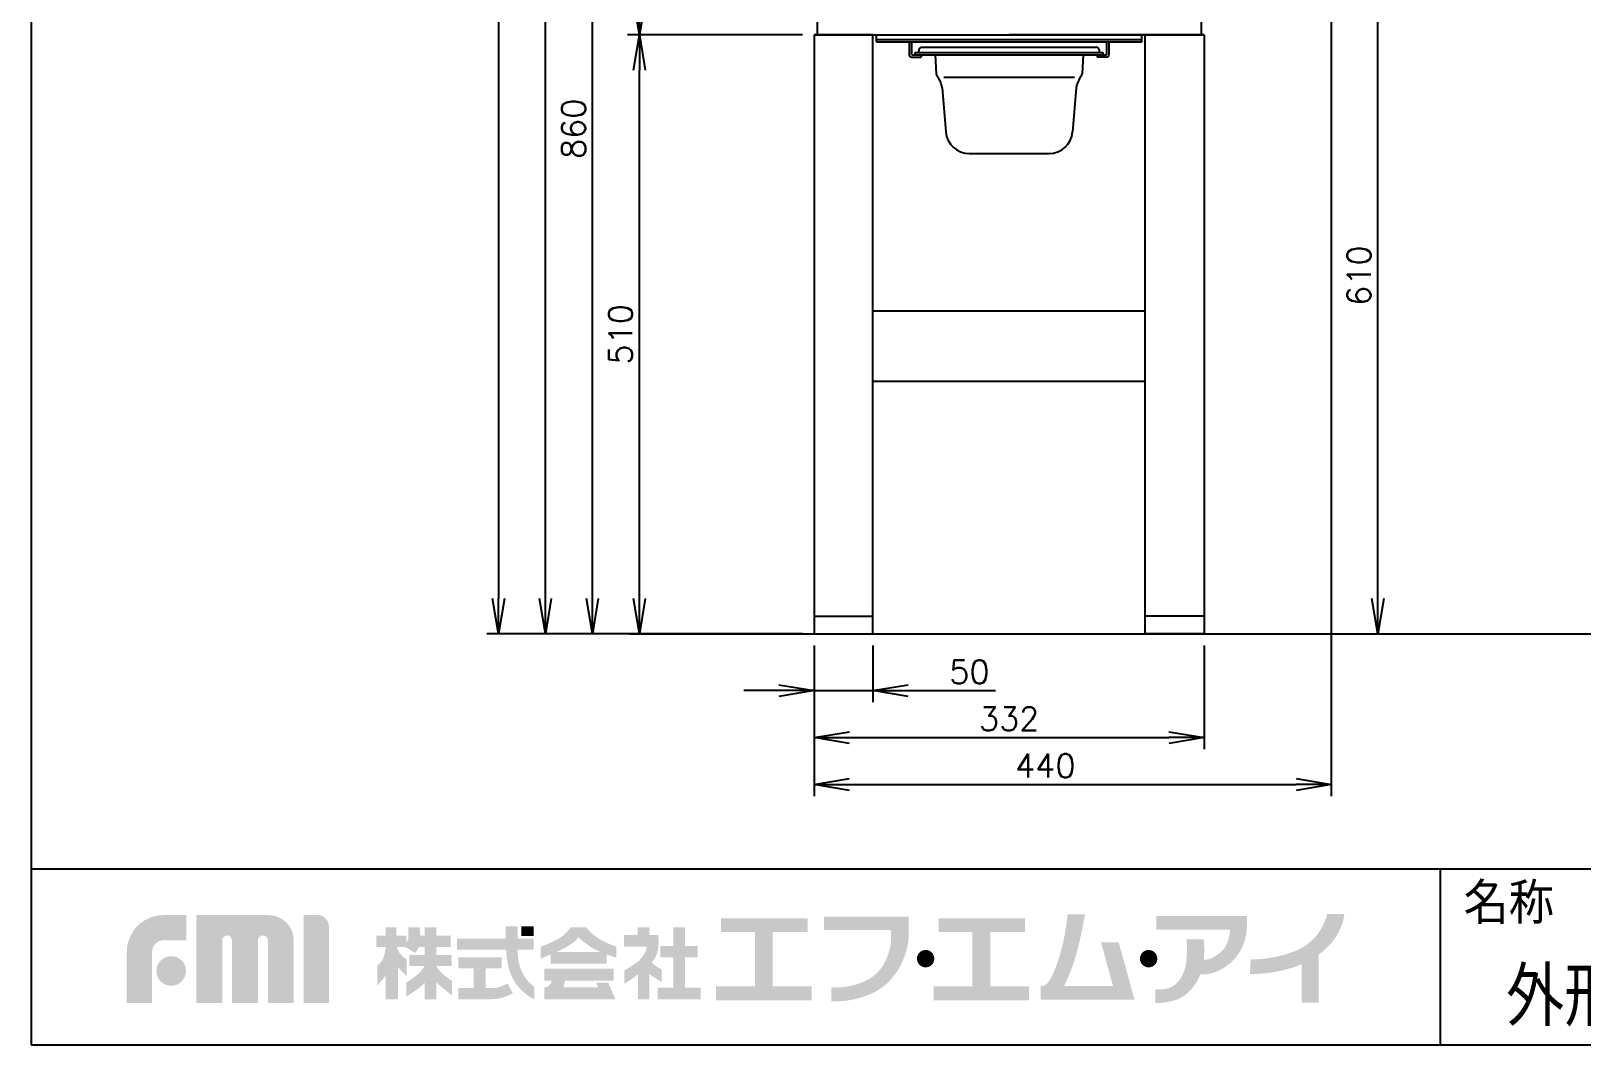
# Model space of a CAD drawing. Extents: x 230 to 4050, y 0 to 2754.
# Drawn here: x 230 to 1551, y 0 to 863 of the extents above; entities that cross this region are included whole.
import ezdxf
from ezdxf.enums import TextEntityAlignment as Align

# ---------------------------------------------------------------- set-up
doc = ezdxf.new("R2010")
doc.units = 0
doc.header["$PDMODE"] = 3
doc.layers.get('0').update_dxf_attribs({"linetype": 'CONTINUOUS'})
doc.layers.get('DEFPOINTS').update_dxf_attribs({"linetype": 'CONTINUOUS'})
for name, color, linetype in [('DANMEN', 7, 'CONTINUOUS'), ('SUNPOU', 7, 'CONTINUOUS'), ('WAKU', 7, 'CONTINUOUS')]:
    doc.layers.add(name, color=color, linetype=linetype)
doc.styles.get("Standard").update_dxf_attribs({"font": 'romans.shx', "bigfont": 'extfont.shx'})
doc.dimstyles.get("Standard").update_dxf_attribs({"dimscale": 10, "dimtxt": 2, "dimasz": 3, "dimexe": 1, "dimexo": 1, "dimgap": 0.6, "dimtad": 3, "dimdec": 0, "dimzin": 0, "dimdsep": 46, "dimtxsty": 'STANDARD', "dimblk1": 'OPEN', "dimblk2": 'OPEN', "dimsah": 1, "dimcen": 1.5, "dimadec": 0, "dimazin": 0, "dimtfac": 1, "dimtdec": 0, "dimtmove": 0, "dimatfit": 0, "dimldrblk": 'DOTSMALL', "dimfxl": 1, "dimtvp": 1, "dimtolj": 1, "dimtzin": 0, "dimarcsym": 0})

# ---------------------------------------------------------------- blocks, each defined once
blk = doc.blocks.new('_OPEN')
at = {"color": 0, "linetype": 'ByBlock'}
for p, q in [((-1, 0.167), (0, 0)), ((0, 0), (-1, -0.167)), ((0, 0), (-1, 0))]:
    blk.add_line(p, q, dxfattribs=at)
blk = doc.blocks.new('*D5')
at = {"layer": 'DEFPOINTS', "color": 0}
for p in [(897, 350.2), (1229, 350.2), (1229, 261.8)]:
    blk.add_point(p, dxfattribs=at)
at = {"layer": 'SUNPOU', "color": 0, "lineweight": -2}
for p, q in [((897, 340.2), (897, 251.8)), ((1229, 340.2), (1229, 251.8)), ((927, 261.8), (1199, 261.8))]:
    blk.add_line(p, q, dxfattribs=at)
at = {"layer": 'SUNPOU', "color": 0, "lineweight": -2, "xscale": 30, "yscale": 30, "zscale": 30, "rotation": 180}
blk.add_blockref('_OPEN', (897, 261.8), dxfattribs=at)
at = {"layer": 'SUNPOU', "color": 0, "lineweight": -2, "xscale": 30, "yscale": 30, "zscale": 30}
blk.add_blockref('_OPEN', (1229, 261.8), dxfattribs=at)
at = {"layer": 'SUNPOU', "color": 0, "insert": (1063, 277.8), "char_height": 20, "attachment_point": 5}
blk.add_mtext('\\A1;332', dxfattribs=at)
blk = doc.blocks.new('_DotSmall')
at = {"color": 0, "linetype": 'ByBlock', "const_width": 0.5}
blk.add_lwpolyline([(-0.0625, 0, 1), (0.0625, 0, 1)], format="xyb", close=True, dxfattribs=at)
blk = doc.blocks.new('*D7')
at = {"layer": 'DEFPOINTS', "color": 0}
for p in [(897, 350.2), (947, 350.2), (947, 301.8)]:
    blk.add_point(p, dxfattribs=at)
at = {"layer": 'SUNPOU', "color": 0, "lineweight": -2}
for p, q in [((897, 340.2), (897, 291.8)), ((947, 340.2), (947, 291.8)), ((867, 301.8), (837, 301.8)), ((897, 301.8), (947, 301.8)), ((977, 301.8), (1051.4, 301.8))]:
    blk.add_line(p, q, dxfattribs=at)
at = {"layer": 'SUNPOU', "color": 0, "lineweight": -2, "xscale": 30, "yscale": 30, "zscale": 30}
blk.add_blockref('_OPEN', (897, 301.8), dxfattribs=at)
at = {"layer": 'SUNPOU', "color": 0, "lineweight": -2, "xscale": 30, "yscale": 30, "zscale": 30, "rotation": 180}
blk.add_blockref('_OPEN', (947, 301.8), dxfattribs=at)
at = {"layer": 'SUNPOU', "color": 0, "insert": (1029.2, 317.8), "char_height": 20, "attachment_point": 5}
blk.add_mtext('\\A1;50', dxfattribs=at)
blk = doc.blocks.new('*D9')
at = {"layer": 'DEFPOINTS', "color": 0}
for p in [(748.1, 860.2), (897, 860.2), (864.1, 350.2)]:
    blk.add_point(p, dxfattribs=at)
at = {"layer": 'SUNPOU', "color": 0, "lineweight": -2}
for p, q in [((887, 860.2), (738.1, 860.2)), ((748.1, 380.2), (748.1, 830.2)), ((854.1, 350.2), (738.1, 350.2))]:
    blk.add_line(p, q, dxfattribs=at)
at = {"layer": 'SUNPOU', "color": 0, "lineweight": -2, "xscale": 30, "yscale": 30, "zscale": 30}
for p, rotation in [((748.1, 860.2), 90), ((748.1, 350.2), 270)]:
    blk.add_blockref('_OPEN', p, dxfattribs=dict(at, rotation=rotation))
at = {"layer": 'SUNPOU', "color": 0, "insert": (732.1, 605.2), "char_height": 20, "attachment_point": 5, "rotation": 90}
blk.add_mtext('\\A1;510', dxfattribs=at)
blk = doc.blocks.new('*D10')
at = {"layer": 'DEFPOINTS', "color": 0}
for p in [(748.1, 1210.2), (935.5, 1210.2), (897, 860.2)]:
    blk.add_point(p, dxfattribs=at)
at = {"layer": 'SUNPOU', "color": 0, "lineweight": -2}
for p, q in [((925.5, 1210.2), (738.1, 1210.2)), ((748.1, 890.2), (748.1, 1180.2)), ((887, 860.2), (738.1, 860.2))]:
    blk.add_line(p, q, dxfattribs=at)
at = {"layer": 'SUNPOU', "color": 0, "lineweight": -2, "xscale": 30, "yscale": 30, "zscale": 30}
for p, rotation in [((748.1, 1210.2), 90), ((748.1, 860.2), 270)]:
    blk.add_blockref('_OPEN', p, dxfattribs=dict(at, rotation=rotation))
at = {"layer": 'SUNPOU', "color": 0, "insert": (732.1, 1035.2), "char_height": 20, "attachment_point": 5, "rotation": 90}
blk.add_mtext('\\A1;350', dxfattribs=at)
blk = doc.blocks.new('*D11')
at = {"layer": 'DEFPOINTS', "color": 0}
for p in [(668.1, 1515.2), (1063, 1515.2), (897, 350.2)]:
    blk.add_point(p, dxfattribs=at)
at = {"layer": 'SUNPOU', "color": 0, "lineweight": -2}
for p, q in [((1053, 1515.2), (658.1, 1515.2)), ((668.1, 380.2), (668.1, 1485.2)), ((887, 350.2), (658.1, 350.2))]:
    blk.add_line(p, q, dxfattribs=at)
at = {"layer": 'SUNPOU', "color": 0, "lineweight": -2, "xscale": 30, "yscale": 30, "zscale": 30}
for p, rotation in [((668.1, 1515.2), 90), ((668.1, 350.2), 270)]:
    blk.add_blockref('_OPEN', p, dxfattribs=dict(at, rotation=rotation))
at = {"layer": 'SUNPOU', "color": 0, "insert": (652.1, 1027.7), "char_height": 20, "attachment_point": 5, "rotation": 90}
blk.add_mtext('\\A1;1165', dxfattribs=at)
blk = doc.blocks.new('*D12')
at = {"layer": 'DEFPOINTS', "color": 0}
for p in [(1321.1, 1750.2), (628.1, 350.2), (897, 350.2)]:
    blk.add_point(p, dxfattribs=at)
at = {"layer": 'SUNPOU', "color": 0, "lineweight": -2}
for p, q in [((1311.1, 1750.2), (618.1, 1750.2)), ((628.1, 1720.2), (628.1, 380.2)), ((887, 350.2), (618.1, 350.2))]:
    blk.add_line(p, q, dxfattribs=at)
at = {"layer": 'SUNPOU', "color": 0, "lineweight": -2, "xscale": 30, "yscale": 30, "zscale": 30}
for p, rotation in [((628.1, 1750.2), 90), ((628.1, 350.2), 270)]:
    blk.add_blockref('_OPEN', p, dxfattribs=dict(at, rotation=rotation))
at = {"layer": 'SUNPOU', "color": 0, "insert": (612.1, 1062.7), "char_height": 20, "attachment_point": 5, "rotation": 90}
blk.add_mtext('\\A1;1400', dxfattribs=at)
blk = doc.blocks.new('*D13')
at = {"layer": 'DEFPOINTS', "color": 0}
for p in [(1266.5, 960.2), (1377, 960.2), (1369.7, 350.2)]:
    blk.add_point(p, dxfattribs=at)
at = {"layer": 'SUNPOU', "color": 0, "lineweight": -2}
for p, q in [((1276.5, 960.2), (1387, 960.2)), ((1377, 380.2), (1377, 930.2)), ((1379.7, 350.2), (1387, 350.2))]:
    blk.add_line(p, q, dxfattribs=at)
at = {"layer": 'SUNPOU', "color": 0, "lineweight": -2, "xscale": 30, "yscale": 30, "zscale": 30}
for p, rotation in [((1377, 960.2), 90), ((1377, 350.2), 270)]:
    blk.add_blockref('_OPEN', p, dxfattribs=dict(at, rotation=rotation))
at = {"layer": 'SUNPOU', "color": 0, "insert": (1361, 655.2), "char_height": 20, "attachment_point": 5, "rotation": 90}
blk.add_mtext('\\A1;610', dxfattribs=at)
blk = doc.blocks.new('*D14')
at = {"layer": 'DEFPOINTS', "color": 0}
for p in [(1337.4, 1731.6), (897, 350.2), (1337.4, 221.8)]:
    blk.add_point(p, dxfattribs=at)
at = {"layer": 'SUNPOU', "color": 0, "lineweight": -2}
for p, q in [((1337.4, 1721.6), (1337.4, 211.8)), ((897, 340.2), (897, 211.8)), ((927, 221.8), (1307.4, 221.8))]:
    blk.add_line(p, q, dxfattribs=at)
at = {"layer": 'SUNPOU', "color": 0, "lineweight": -2, "xscale": 30, "yscale": 30, "zscale": 30, "rotation": 180}
blk.add_blockref('_OPEN', (897, 221.8), dxfattribs=at)
at = {"layer": 'SUNPOU', "color": 0, "lineweight": -2, "xscale": 30, "yscale": 30, "zscale": 30}
blk.add_blockref('_OPEN', (1337.4, 221.8), dxfattribs=at)
at = {"layer": 'SUNPOU', "color": 0, "insert": (1093.8, 237.8), "char_height": 20, "attachment_point": 5}
blk.add_mtext('\\A1;440', dxfattribs=at)
blk = doc.blocks.new('*D18')
at = {"layer": 'DEFPOINTS', "color": 0}
for p in [(708.1, 1210.2), (935.5, 1210.2), (897, 350.2)]:
    blk.add_point(p, dxfattribs=at)
at = {"layer": 'SUNPOU', "color": 0, "lineweight": -2}
for p, q in [((925.5, 1210.2), (698.1, 1210.2)), ((708.1, 380.2), (708.1, 1180.2)), ((887, 350.2), (698.1, 350.2))]:
    blk.add_line(p, q, dxfattribs=at)
at = {"layer": 'SUNPOU', "color": 0, "lineweight": -2, "xscale": 30, "yscale": 30, "zscale": 30}
for p, rotation in [((708.1, 1210.2), 90), ((708.1, 350.2), 270)]:
    blk.add_blockref('_OPEN', p, dxfattribs=dict(at, rotation=rotation))
at = {"layer": 'SUNPOU', "color": 0, "insert": (692.1, 780.2), "char_height": 20, "attachment_point": 5, "rotation": 90}
blk.add_mtext('\\A1;860', dxfattribs=at)

msp = doc.modelspace()

# ---------------------------------------------------------------- hatches: boundary and pattern name
at = {"layer": 'WAKU'}
h = msp.add_hatch(color=1, dxfattribs=at)
edge = h.paths.add_edge_path()
edge.add_spline(control_points=[(311.6, 35.7), (311.6, 35.7), (311.6, 79.3), (311.6, 79.3), (311.6, 96.6), (325.6, 110.6), (342.9, 110.6), (342.9, 110.6), (362.3, 110.6), (362.3, 110.6), (362.3, 110.6), (362.3, 89.1), (362.3, 89.1), (362.3, 89.1), (342.9, 89.1), (342.9, 89.1), (337.5, 89.1), (333.1, 84.7), (333.1, 79.3), (333.1, 79.3), (333.1, 35.7), (333.1, 35.7), (333.1, 35.7), (311.6, 35.7), (311.6, 35.7)], knot_values=[0, 0, 0, 0, 1, 1, 1, 2, 2, 2, 3, 3, 3, 4, 4, 4, 5, 5, 5, 6, 6, 6, 7, 7, 7, 8, 8, 8, 8], degree=3, periodic=0)
h = msp.add_hatch(color=1, dxfattribs=at)
edge = h.paths.add_edge_path()
edge.add_spline(control_points=[(453.5, 35.7), (453.5, 35.7), (431.7, 35.7), (431.7, 35.7), (431.7, 35.7), (431.7, 89.1), (431.7, 89.1), (431.7, 91.4), (429.8, 93.3), (427.5, 93.3), (425.2, 93.3), (423.3, 91.4), (423.3, 89.1), (423.3, 89.1), (423.3, 35.7), (423.3, 35.7), (423.3, 35.7), (401.2, 35.7), (401.2, 35.7), (401.2, 35.7), (401.2, 89.1), (401.2, 89.1), (401.2, 91.4), (399.4, 93.3), (397.1, 93.3), (394.7, 93.3), (392.8, 91.4), (392.8, 89.1), (392.8, 89.1), (392.8, 35.7), (392.8, 35.7), (392.8, 35.7), (370.8, 35.7), (370.8, 35.7), (370.8, 35.7), (370.8, 110.6), (370.8, 110.6), (370.8, 110.6), (402.5, 110.6), (402.5, 110.6), (402.5, 110.6), (432.2, 110.6), (432.2, 110.6), (444.1, 110.6), (453.8, 101), (453.8, 89.1), (453.8, 89.1), (453.8, 87.1), (453.8, 87.1), (453.8, 83.8), (453.8, 35.7), (453.8, 35.7), (453.8, 35.7), (453.5, 35.7), (453.5, 35.7)], knot_values=[0, 0, 0, 0, 1, 1, 1, 2, 2, 2, 3, 3, 3, 4, 4, 4, 5, 5, 5, 6, 6, 6, 7, 7, 7, 8, 8, 8, 9, 9, 9, 10, 10, 10, 11, 11, 11, 12, 12, 12, 13, 13, 13, 14, 14, 14, 15, 15, 15, 16, 16, 16, 17, 17, 17, 18, 18, 18, 18], degree=3, periodic=0)
h = msp.add_hatch(color=1, dxfattribs=at)
edge = h.paths.add_edge_path()
edge.add_spline(control_points=[(462.1, 35.7), (462.1, 35.7), (462.1, 110.7), (462.1, 110.7), (462.1, 110.7), (473.9, 110.7), (473.9, 110.7), (479.3, 110.7), (483.7, 106.3), (483.7, 100.9), (483.7, 100.9), (483.7, 35.7), (483.7, 35.7), (483.7, 35.7), (462.1, 35.7), (462.1, 35.7)], knot_values=[0, 0, 0, 0, 1, 1, 1, 2, 2, 2, 3, 3, 3, 4, 4, 4, 5, 5, 5, 5], degree=3, periodic=0)
for points in [[(861.7, 50), (861.7, 96.3), (891.3, 96.3), (891.3, 107.8), (817.7, 107.8), (817.7, 96.3), (846.5, 96.3), (846.5, 50), (813.5, 50), (813.5, 38.1), (894.8, 38.1), (894.8, 50)], [(1047, 50), (1047, 96.3), (1076.5, 96.3), (1076.5, 107.8), (1003, 107.8), (1003, 96.3), (1031.8, 96.3), (1031.8, 50), (998.7, 50), (998.7, 38.1), (1080, 38.1), (1080, 50)], [(658.1, 92.7), (647.7, 92.7), (647.7, 100.9), (658.1, 100.9)], [(786.9, 48.7), (786.9, 74.6), (797.8, 74.6), (797.8, 84.4), (786.9, 84.4), (786.9, 100.3), (777.1, 100.3), (777.1, 84.4), (766, 84.4), (766, 74.6), (777.1, 74.6), (777.1, 48.7), (763.7, 48.7), (763.7, 38.8), (800.2, 38.8), (800.2, 48.7)]]:
    msp.add_hatch(color=1, dxfattribs=at).paths.add_polyline_path(points)
h = msp.add_hatch(color=1, dxfattribs=at)
edge = h.paths.add_edge_path()
edge.add_spline(control_points=[(977.5, 98), (977.5, 98), (977.5, 100.1), (977.5, 100.1), (977.5, 101.5), (977.5, 102.2), (977.5, 102.3), (977.5, 102.3), (977.5, 109.3), (977.5, 109.3), (977.5, 109.3), (905.4, 109.3), (905.4, 109.3), (905.4, 109.3), (905.4, 98), (905.4, 98), (905.4, 98), (962.4, 98), (962.4, 98), (962.6, 94.1), (962.9, 85.8), (960.5, 78.7), (958.1, 71.4), (955, 66), (950.7, 61.6), (942, 52.6), (925.9, 48.3), (911.6, 49), (911.6, 49), (911.6, 48.9), (911.6, 48.9), (911.6, 48.9), (911.6, 37.2), (911.6, 37.2), (911.6, 37.2), (911.6, 37.2), (911.6, 37.2), (929.1, 36.4), (949.3, 42.4), (960.3, 53.7), (965.5, 59.2), (970.2, 65.7), (973.5, 74.2), (976.7, 82.2), (977.5, 89.6), (977.5, 94.7), (977.5, 96), (977.5, 97.1), (977.5, 98), (977.5, 98), (977.5, 98), (977.5, 98)], knot_values=[0, 0, 0, 0, 1, 1, 1, 2, 2, 2, 3, 3, 3, 4, 4, 4, 5, 5, 5, 6, 6, 6, 7, 7, 7, 8, 8, 8, 9, 9, 9, 10, 10, 10, 11, 11, 11, 12, 12, 12, 13, 13, 13, 14, 14, 14, 15, 15, 15, 16, 16, 16, 17, 17, 17, 17], degree=3, periodic=0)
h = msp.add_hatch(color=1, dxfattribs=at)
edge = h.paths.add_edge_path()
edge.add_spline(control_points=[(1156.4, 87.3), (1156.4, 87.3), (1141.3, 87.3), (1141.3, 87.3), (1141.3, 87.3), (1151.5, 50.2), (1151.5, 50.2), (1151.5, 50.2), (1109.8, 50.2), (1109.8, 50.2), (1111, 52.5), (1113.6, 58.1), (1117.2, 67.7), (1122.9, 83.4), (1127.6, 111.2), (1127.6, 111.2), (1127.6, 111.2), (1112.7, 111.2), (1112.7, 111.2), (1112.7, 111.2), (1111.7, 92.5), (1104.2, 70.2), (1099.1, 54.9), (1094.6, 51.1), (1092.2, 50.2), (1092.2, 50.2), (1089.9, 50.2), (1089.9, 50.2), (1089.9, 50.2), (1089.9, 38.7), (1089.9, 38.7), (1089.9, 38.7), (1154.7, 38.7), (1154.7, 38.7), (1154.7, 38.7), (1164.6, 38.7), (1164.6, 38.7), (1164.6, 38.7), (1169.8, 38.7), (1169.8, 38.7), (1169.8, 38.7), (1156.4, 87.3), (1156.4, 87.3)], knot_values=[0, 0, 0, 0, 1, 1, 1, 2, 2, 2, 3, 3, 3, 4, 4, 4, 5, 5, 5, 6, 6, 6, 7, 7, 7, 8, 8, 8, 9, 9, 9, 10, 10, 10, 11, 11, 11, 12, 12, 12, 13, 13, 13, 14, 14, 14, 14], degree=3, periodic=0)
h = msp.add_hatch(color=1, dxfattribs=at)
edge = h.paths.add_edge_path()
edge.add_spline(control_points=[(1265.5, 101.6), (1265.5, 101.6), (1265.5, 109.8), (1265.5, 109.8), (1265.5, 109.8), (1188.5, 109.8), (1188.5, 109.8), (1188.5, 109.8), (1188.5, 98.2), (1188.5, 98.2), (1188.5, 98.2), (1251.3, 98.2), (1251.3, 98.2), (1251, 95.1), (1249.9, 85.4), (1244.5, 80.3), (1238, 74.2), (1233.2, 72.5), (1228.8, 72.5), (1228.8, 72.5), (1228.8, 72.5), (1228.8, 72.5), (1229.7, 81.5), (1228.7, 89.9), (1228.7, 89.9), (1228.7, 89.9), (1213.9, 89.9), (1213.9, 89.9), (1213.9, 89.9), (1214.9, 87.4), (1214.2, 74.5), (1213.5, 60.6), (1207.4, 52.9), (1202, 49.7), (1196.6, 46.5), (1187.6, 47.4), (1187.6, 47.4), (1187.6, 47.4), (1187.6, 35.7), (1187.6, 35.7), (1187.6, 35.7), (1192.3, 35.2), (1202.4, 37.6), (1211.4, 39.6), (1219.2, 46.4), (1224.9, 57.7), (1225.1, 58), (1225.6, 59.7), (1225.7, 60), (1232.7, 60.1), (1240.7, 60.6), (1252, 70.3), (1260.9, 77.9), (1264.3, 89.7), (1265.2, 96.1), (1265.2, 96.1), (1265.5, 101.6), (1265.5, 101.6)], knot_values=[0, 0, 0, 0, 1, 1, 1, 2, 2, 2, 3, 3, 3, 4, 4, 4, 5, 5, 5, 6, 6, 6, 7, 7, 7, 8, 8, 8, 9, 9, 9, 10, 10, 10, 11, 11, 11, 12, 12, 12, 13, 13, 13, 14, 14, 14, 15, 15, 15, 16, 16, 16, 17, 17, 17, 18, 18, 18, 19, 19, 19, 19], degree=3, periodic=0)
h = msp.add_hatch(color=1, dxfattribs=at)
edge = h.paths.add_edge_path()
edge.add_spline(control_points=[(1348.5, 111.4), (1348.5, 111.4), (1333.8, 111.4), (1333.8, 111.4), (1333.8, 111.1), (1329.6, 91), (1309.8, 81.4), (1302.4, 77.9), (1295.8, 76.3), (1290.2, 75.1), (1277.9, 72.5), (1268.8, 72.9), (1268.7, 72.9), (1268.7, 72.9), (1268.1, 60.5), (1268.1, 60.5), (1268.5, 60.5), (1278.8, 60), (1292.8, 62.9), (1298.3, 64.1), (1304.8, 65.7), (1312.2, 68.9), (1312.2, 68.9), (1312.2, 36.1), (1312.2, 36.1), (1312.2, 36.1), (1326.7, 36.1), (1326.7, 36.1), (1326.7, 36.1), (1326.7, 77), (1326.7, 77), (1347.1, 91.6), (1348.2, 110.4), (1348.5, 111.4)], knot_values=[0, 0, 0, 0, 1, 1, 1, 2, 2, 2, 3, 3, 3, 4, 4, 4, 5, 5, 5, 6, 6, 6, 7, 7, 7, 8, 8, 8, 9, 9, 9, 10, 10, 10, 11, 11, 11, 11], degree=3, periodic=0)
h = msp.add_hatch(color=1, dxfattribs=at)
edge = h.paths.add_edge_path(flags=16)
edge.add_spline(control_points=[(588.4, 54.7), (588.4, 54.7), (584.4, 57.2), (580.4, 60.7), (577.9, 62.8), (576.3, 65.3), (575.3, 67), (575.3, 67), (575.3, 67.2), (575.3, 67.2), (575.3, 67.2), (588.2, 67.2), (588.2, 67.2), (588.2, 67.2), (588.2, 76.7), (588.2, 76.7), (588.2, 76.7), (575.3, 76.7), (575.3, 76.7), (575.3, 76.7), (575.3, 83.5), (575.3, 83.5), (575.3, 83.5), (587.4, 83.5), (587.4, 83.5), (587.4, 83.5), (587.4, 93), (587.4, 93), (587.4, 93), (575.3, 93), (575.3, 93), (575.3, 93), (575.3, 100.2), (575.3, 100.2), (575.3, 100.2), (565.2, 100.2), (565.2, 100.2), (565.2, 100.2), (565.2, 93), (565.2, 93), (565.2, 93), (561.5, 93), (561.5, 93), (561.4, 97.2), (560.7, 100.3), (560.7, 100.3), (560.7, 100.3), (551.3, 100.3), (551.3, 100.3), (551.3, 100.3), (551.4, 92.5), (551.3, 90.8), (551.2, 89.8), (550.3, 88.3), (549.5, 87.1), (549.5, 87.1), (549.5, 93), (549.5, 93), (549.5, 93), (541.2, 93), (541.2, 93), (541.2, 93), (541.2, 100.3), (541.2, 100.3), (541.2, 100.3), (532.1, 100.3), (532.1, 100.3), (532.1, 100.3), (532.1, 93), (532.1, 93), (532.1, 93), (524.2, 93), (524.2, 93), (524.2, 93), (524.2, 83.3), (524.2, 83.3), (524.2, 83.3), (532.1, 83.3), (532.1, 83.3), (532.1, 83.3), (532.1, 83.2), (532.1, 83.2), (531.9, 81.5), (530.9, 75), (529.1, 72.2), (527, 69), (524.9, 67.3), (524.9, 67.3), (524.9, 67.3), (524.9, 50.7), (524.9, 50.7), (524.9, 50.7), (530, 56), (532.1, 59.6), (532.1, 59.6), (532.1, 38.9), (532.1, 38.9), (532.1, 38.9), (541.2, 38.9), (541.2, 38.9), (541.2, 38.9), (541.2, 38.9), (541.2, 38.9), (541.2, 38.9), (542.4, 38.9), (542.4, 38.9), (542.4, 38.9), (542.4, 66.7), (542.4, 66.7), (544.8, 63.3), (550, 58.5), (550, 58.5), (550, 58.5), (550, 72.5), (550, 72.5), (550, 72.5), (546.1, 75.6), (544.3, 77.9), (542.8, 79.7), (541.8, 82.3), (541.5, 83.3), (541.5, 83.3), (548.8, 83.3), (548.8, 83.3), (548.8, 83.3), (557.2, 78.3), (557.2, 78.3), (557.2, 78.3), (558.9, 80.5), (560.2, 83.5), (560.2, 83.5), (565.2, 83.5), (565.2, 83.5), (565.2, 83.5), (565.2, 76.7), (565.2, 76.7), (565.2, 76.7), (552.1, 76.7), (552.1, 76.7), (552.1, 76.7), (552.1, 67.2), (552.1, 67.2), (552.1, 67.2), (564.9, 67.2), (564.9, 67.2), (564.1, 65.4), (562.2, 62.3), (558.3, 59.3), (552.6, 54.8), (549.7, 53.3), (549.7, 53.3), (549.7, 53.3), (549.7, 41.3), (549.7, 41.3), (549.7, 41.3), (561.4, 48.1), (565.2, 53), (565.2, 53), (565.2, 38.9), (565.2, 38.9), (565.2, 38.9), (575.3, 38.9), (575.3, 38.9), (575.3, 38.9), (575.3, 53.3), (575.3, 53.3), (580, 48.8), (588.4, 42.3), (588.4, 42.3), (588.4, 42.3), (588.4, 54.7), (588.4, 54.7)], knot_values=[0, 0, 0, 0, 1, 1, 1, 2, 2, 2, 3, 3, 3, 4, 4, 4, 5, 5, 5, 6, 6, 6, 7, 7, 7, 8, 8, 8, 9, 9, 9, 10, 10, 10, 11, 11, 11, 12, 12, 12, 13, 13, 13, 14, 14, 14, 15, 15, 15, 16, 16, 16, 17, 17, 17, 18, 18, 18, 19, 19, 19, 20, 20, 20, 21, 21, 21, 22, 22, 22, 23, 23, 23, 24, 24, 24, 25, 25, 25, 26, 26, 26, 27, 27, 27, 28, 28, 28, 29, 29, 29, 30, 30, 30, 31, 31, 31, 32, 32, 32, 33, 33, 33, 34, 34, 34, 35, 35, 35, 36, 36, 36, 37, 37, 37, 38, 38, 38, 39, 39, 39, 40, 40, 40, 41, 41, 41, 42, 42, 42, 43, 43, 43, 44, 44, 44, 45, 45, 45, 46, 46, 46, 47, 47, 47, 48, 48, 48, 49, 49, 49, 50, 50, 50, 51, 51, 51, 52, 52, 52, 53, 53, 53, 54, 54, 54, 55, 55, 55, 56, 56, 56, 57, 57, 57, 57], degree=3, periodic=0)
h = msp.add_hatch(color=1, dxfattribs=at)
edge = h.paths.add_edge_path()
edge.add_spline(control_points=[(649.2, 60), (647.3, 63.5), (645.9, 67.8), (645.1, 72), (644.6, 75.4), (644.4, 78.9), (644.3, 81.1), (644.3, 81.1), (658.1, 81.1), (658.1, 81.1), (658.1, 81.1), (658.1, 90.6), (658.1, 90.6), (658.1, 90.6), (644.4, 90.6), (644.4, 90.6), (644.4, 90.6), (644.4, 100.9), (644.4, 100.9), (644.4, 100.9), (634.3, 100.9), (634.3, 100.9), (634.3, 100.9), (634.3, 90.6), (634.3, 90.6), (634.3, 90.6), (592.7, 90.6), (592.7, 90.6), (592.7, 90.6), (592.7, 81.1), (592.7, 81.1), (592.7, 81.1), (634.7, 81.1), (634.7, 81.1), (634.8, 78.6), (635.1, 74.5), (635.8, 70.4), (636.7, 65.3), (638.5, 59.8), (640.9, 55.5), (646.1, 46), (654.9, 40.9), (655.7, 40.4), (656.5, 39.9), (658.6, 39.1), (658.6, 39.1), (658.6, 39.1), (658.6, 49.7), (658.6, 49.7), (656.1, 51.4), (651.9, 55.1), (649.2, 60)], knot_values=[0, 0, 0, 0, 1, 1, 1, 2, 2, 2, 3, 3, 3, 4, 4, 4, 5, 5, 5, 6, 6, 6, 7, 7, 7, 8, 8, 8, 9, 9, 9, 10, 10, 10, 11, 11, 11, 12, 12, 12, 13, 13, 13, 14, 14, 14, 15, 15, 15, 16, 16, 16, 17, 17, 17, 17], degree=3, periodic=0)
h = msp.add_hatch(color=1, dxfattribs=at)
edge = h.paths.add_edge_path()
edge.add_spline(control_points=[(677.5, 79.3), (680.6, 80.6), (683.3, 81.9), (685, 82.8), (690, 85.7), (695, 89.3), (695.9, 91.8), (696, 91.8), (696.2, 91.9), (696.5, 91.7), (696.6, 91.1), (702.1, 86.5), (706.2, 83.8), (709, 82.1), (712, 80.6), (714.9, 79.3), (714.9, 79.3), (677.5, 79.3), (677.5, 79.3)], knot_values=[0, 0, 0, 0, 1, 1, 1, 2, 2, 2, 3, 3, 3, 4, 4, 4, 5, 5, 5, 6, 6, 6, 6], degree=3, periodic=0)
edge = h.paths.add_edge_path(flags=16)
edge.add_spline(control_points=[(728.6, 83.7), (728.6, 83.7), (722.3, 85.7), (715.7, 89.3), (706.4, 94.4), (703, 100.2), (703, 100.2), (703, 100.2), (689.6, 100.2), (689.6, 100.2), (689.6, 100.2), (686.1, 94), (677.8, 89.7), (669.5, 85.4), (664, 83.7), (664, 83.7), (664, 83.7), (664, 73.6), (664, 73.6), (664, 73.6), (668, 75.2), (672.6, 77.2), (672.6, 77.2), (672.6, 69.2), (672.6, 69.2), (672.6, 69.2), (720.2, 69.2), (720.2, 69.2), (720.2, 69.2), (720.2, 77.1), (720.2, 77.1), (725, 75.3), (728.6, 74.4), (728.6, 74.4), (728.6, 74.4), (728.6, 83.7), (728.6, 83.7)], knot_values=[0, 0, 0, 0, 1, 1, 1, 2, 2, 2, 3, 3, 3, 4, 4, 4, 5, 5, 5, 6, 6, 6, 7, 7, 7, 8, 8, 8, 9, 9, 9, 10, 10, 10, 11, 11, 11, 12, 12, 12, 12], degree=3, periodic=0)
h = msp.add_hatch(color=1, dxfattribs=at)
edge = h.paths.add_edge_path()
edge.add_spline(control_points=[(767.1, 64.3), (767.1, 64.3), (762.7, 66.7), (760.6, 68.3), (759.8, 68.9), (759.1, 69.6), (758.5, 70.3), (760.1, 72), (761.4, 73.9), (762.3, 75.7), (765.5, 82.6), (764.2, 93.7), (764.2, 93.7), (764.2, 93.7), (756.6, 93.7), (756.6, 93.7), (756.6, 93.7), (756.6, 100.3), (756.6, 100.3), (756.6, 100.3), (746.6, 100.3), (746.6, 100.3), (746.6, 100.3), (746.6, 93.7), (746.6, 93.7), (746.6, 93.7), (734.9, 93.7), (734.9, 93.7), (734.9, 93.7), (734.9, 83.8), (734.9, 83.8), (734.9, 83.8), (754.5, 83.8), (754.5, 83.8), (754.2, 79.5), (750.6, 74), (747, 71.1), (743.2, 68.2), (735.3, 63.4), (735.3, 63.4), (735.3, 63.4), (735.3, 52.2), (735.3, 52.2), (735.3, 52.2), (738.8, 54), (744.1, 58), (744.9, 58.6), (745.9, 59.3), (746.8, 60.1), (746.8, 60.1), (746.8, 38.8), (746.8, 38.8), (746.8, 38.8), (756.5, 38.8), (756.5, 38.8), (756.5, 38.8), (756.5, 60.5), (756.5, 60.5), (760.9, 57.2), (767.1, 53.8), (767.1, 53.8), (767.1, 53.8), (767.1, 64.3), (767.1, 64.3)], knot_values=[0, 0, 0, 0, 1, 1, 1, 2, 2, 2, 3, 3, 3, 4, 4, 4, 5, 5, 5, 6, 6, 6, 7, 7, 7, 8, 8, 8, 9, 9, 9, 10, 10, 10, 11, 11, 11, 12, 12, 12, 13, 13, 13, 14, 14, 14, 15, 15, 15, 16, 16, 16, 17, 17, 17, 18, 18, 18, 19, 19, 19, 20, 20, 20, 21, 21, 21, 21], degree=3, periodic=0)
h = msp.add_hatch(color=1, dxfattribs=at)
edge = h.paths.add_edge_path()
edge.add_spline(control_points=[(999.3, 73.5), (999.3, 69.4), (996, 66.1), (991.9, 66.1), (987.8, 66.1), (984.5, 69.4), (984.5, 73.5), (984.5, 77.6), (987.8, 80.9), (991.9, 80.9), (996, 80.9), (999.3, 77.6), (999.3, 73.5)], knot_values=[0, 0, 0, 0, 1, 1, 1, 2, 2, 2, 3, 3, 3, 4, 4, 4, 4], degree=3, periodic=0)
h = msp.add_hatch(color=1, dxfattribs=at)
edge = h.paths.add_edge_path()
edge.add_spline(control_points=[(1189.2, 73.5), (1189.2, 69.4), (1185.9, 66.1), (1181.8, 66.1), (1177.7, 66.1), (1174.4, 69.4), (1174.4, 73.5), (1174.4, 77.6), (1177.7, 80.9), (1181.8, 80.9), (1185.9, 80.9), (1189.2, 77.6), (1189.2, 73.5)], knot_values=[0, 0, 0, 0, 1, 1, 1, 2, 2, 2, 3, 3, 3, 4, 4, 4, 4], degree=3, periodic=0)
h = msp.add_hatch(color=1, dxfattribs=at)
edge = h.paths.add_edge_path()
edge.add_spline(control_points=[(336.8, 63), (336.8, 70), (342.4, 75.6), (349.4, 75.6), (356.4, 75.6), (362, 70), (362, 63), (362, 56), (356.4, 50.4), (349.4, 50.4), (342.4, 50.4), (336.8, 56), (336.8, 63)], knot_values=[0, 0, 0, 0, 1, 1, 1, 2, 2, 2, 3, 3, 3, 4, 4, 4, 4], degree=3, periodic=0)
h = msp.add_hatch(color=1, dxfattribs=at)
edge = h.paths.add_edge_path()
edge.add_spline(control_points=[(635.9, 52.4), (634.6, 51.7), (630.7, 49.8), (627.9, 49.2), (626.4, 48.8), (623.4, 48.4), (620.9, 48.4), (620.9, 48.4), (620.4, 48.4), (620.4, 48.4), (620.4, 48.4), (620.4, 48.4), (620.4, 48.4), (620.4, 48.4), (617.3, 48.4), (617.3, 48.4), (617.3, 48.4), (617.3, 65.2), (617.3, 65.2), (617.3, 65.2), (630.7, 65.2), (630.7, 65.2), (630.7, 65.2), (630.7, 74.6), (630.7, 74.6), (630.7, 74.6), (594, 74.6), (594, 74.6), (594, 74.6), (594, 65.2), (594, 65.2), (594, 65.2), (606.9, 65.2), (606.9, 65.2), (606.9, 65.2), (606.9, 48.4), (606.9, 48.4), (606.9, 48.4), (594, 48.4), (594, 48.4), (594, 48.4), (594, 39), (594, 39), (594, 39), (620.4, 39), (620.4, 39), (620.4, 39), (620.9, 39), (620.9, 39), (623.9, 39), (627.6, 39.4), (630, 39.9), (634.5, 41), (639.8, 43.7), (640.3, 44), (640.3, 44), (635.9, 52.4), (635.9, 52.4)], knot_values=[0, 0, 0, 0, 1, 1, 1, 2, 2, 2, 3, 3, 3, 4, 4, 4, 5, 5, 5, 6, 6, 6, 7, 7, 7, 8, 8, 8, 9, 9, 9, 10, 10, 10, 11, 11, 11, 12, 12, 12, 13, 13, 13, 14, 14, 14, 15, 15, 15, 16, 16, 16, 17, 17, 17, 18, 18, 18, 19, 19, 19, 19], degree=3, periodic=0)
h = msp.add_hatch(color=1, dxfattribs=at)
edge = h.paths.add_edge_path()
edge.add_spline(control_points=[(721.5, 53.2), (721.5, 53.2), (711.2, 53.2), (711.2, 53.2), (711.2, 53.2), (713.1, 49), (713.1, 49), (713.1, 49), (683.3, 49), (683.3, 49), (683.3, 49), (684.9, 54.8), (684.9, 54.8), (684.9, 54.8), (726.1, 54.8), (726.1, 54.8), (726.1, 54.8), (726.1, 65.1), (726.1, 65.1), (726.1, 65.1), (667.1, 65.1), (667.1, 65.1), (667.1, 65.1), (667.1, 54.8), (667.1, 54.8), (667.1, 54.8), (673.4, 54.8), (673.4, 54.8), (673.3, 53.9), (672.9, 52.3), (672, 51.4), (670.7, 50.2), (670.5, 49.9), (669.4, 49.4), (668.9, 49.2), (668.6, 49.1), (668.3, 49), (668.3, 49), (667.1, 49), (667.1, 49), (667.1, 49), (667.1, 38.9), (667.1, 38.9), (667.1, 38.9), (727.4, 38.9), (727.4, 38.9), (727.4, 38.9), (727.7, 38.9), (727.7, 38.9), (727.7, 38.9), (721.5, 53.2), (721.5, 53.2)], knot_values=[0, 0, 0, 0, 1, 1, 1, 2, 2, 2, 3, 3, 3, 4, 4, 4, 5, 5, 5, 6, 6, 6, 7, 7, 7, 8, 8, 8, 9, 9, 9, 10, 10, 10, 11, 11, 11, 12, 12, 12, 13, 13, 13, 14, 14, 14, 15, 15, 15, 16, 16, 16, 17, 17, 17, 17], degree=3, periodic=0)

# ---------------------------------------------------------------- linework, layer by layer
at = {"color": 2}
for p, q in [((899.5, 1121.2), (899.5, 860.2)), ((1226.5, 1121.2), (1226.5, 860.2)), ((897, 860.2), (897, 350.2)), ((947, 860.2), (897, 860.2)), ((897, 860.2), (1179, 860.2)), ((947, 350.2), (947, 860.2)), ((950, 854.2), (950, 860.2)), ((1229, 860.2), (1063, 860.2)), ((1176, 854.2), (1176, 860.2)), ((1179, 350.2), (1179, 860.2)), ((1179, 860.2), (1229, 860.2)), ((1229, 860.2), (1229, 350.2)), ((950, 856.2), (1176, 856.2)), ((950, 854.2), (1176, 854.2)), ((978, 854.2), (978, 843.2)), ((980, 854.2), (980, 843.7)), ((986, 845.2), (986, 846.7)), ((989, 849.7), (1137, 849.7)), ((1140, 845.2), (1140, 846.7)), ((1146, 854.2), (1146, 843.7)), ((1148, 854.2), (1148, 843.2)), ((980, 841.2), (988, 841.2)), ((980.5, 843.2), (1145.5, 843.2)), ((983, 843.2), (983, 845.2)), ((983, 845.2), (1143, 845.2)), ((988, 843.2), (988, 841.2)), ((1000, 843.2), (1000.9, 827)), ((1126, 843.2), (1125.2, 827)), ((1138, 843.2), (1138, 841.2)), ((1146, 841.2), (1138, 841.2)), ((1143, 843.2), (1143, 845.2)), ((1007.3, 824.2), (1118.8, 824.2)), ((1006, 815), (1009.1, 777.6)), ((1120.1, 815), (1117, 777.6)), ((1029, 759.2), (1097.1, 759.2)), ((897, 365.2), (947, 365.2)), ((1229, 365.2), (1179, 365.2)), ((897, 350.2), (947, 350.2)), ((1229, 350.2), (1179, 350.2))]:
    msp.add_line(p, q, dxfattribs=at)
for centre, radius, start, end in [((989, 846.7), 3, 90, 180), ((1137, 846.7), 3, 0, 90), ((980, 843.2), 2, 180, 270), ((980.5, 843.7), 0.5, 180, 270), ((1145.5, 843.7), 0.5, 270, 360), ((1146, 843.2), 2, 270, 0), ((1029, 779.2), 20, 184.7152, 270), ((1097.1, 779.2), 20, 270, 355.2848)]:
    msp.add_arc(centre, radius, start, end, dxfattribs=at)
at = {"layer": 'DANMEN', "color": 2}
for p, q in [((947, 625.2), (1179, 625.2)), ((947, 565.2), (1179, 565.2)), ((739.7, 350.2), (2677.6, 350.2))]:
    msp.add_line(p, q, dxfattribs=at)
for centre, radius, start, end in [((1003.9, 827.1), 3, 183.0128, 217.6219), ((983.5, 811.4), 22.8, 9.1993, 37.6219), ((1142.6, 811.4), 22.8, 142.3781, 170.8007), ((1122.2, 827.1), 3, 322.3781, 356.9872)]:
    msp.add_arc(centre, radius, start, end, dxfattribs=at)
at = {"layer": 'WAKU', "color": 6}
for p, q in [((230, 2753.5), (230, 0)), ((230, 150), (4050, 150)), ((230, 0), (4050, 0))]:
    msp.add_line(p, q, dxfattribs=at)
at = {"layer": 'WAKU', "color": 7}
msp.add_line((1430, 150), (1430, 0), dxfattribs=at)

# ---------------------------------------------------------------- texts
at = {"layer": 'WAKU'}
msp.add_text('名称', height=35, dxfattribs=at).set_placement((1450, 103.1))
at = {"layer": 'WAKU', "color": 1, "width": 0.9}
msp.add_text('外形寸法図', height=50, dxfattribs=at).set_placement((1610, 16), align=Align.CENTER)

# ---------------------------------------------------------------- dimensions: what is measured, and where the dimension line sits
at = {"layer": 'SUNPOU'}
for base, p1, p2, override, picture, middle in [((628.1, 350.2), (1321.1, 1750.2), (897, 350.2), {"dimpost": '<>', "dimtmove": 0}, '*D12', (628.1, 1062.7)), ((668.1, 1515.2), (897, 350.2), (1063, 1515.2), {"dimpost": '<>', "dimtmove": 0}, '*D11', (668.1, 1027.7)), ((748.1, 1210.2), (897, 860.2), (935.5, 1210.2), {"dimpost": '<>', "dimtmove": 0}, '*D10', (748.1, 1035.2)), ((748.1, 860.2), (864.1, 350.2), (897, 860.2), {"dimtmove": 0}, '*D9', (748.1, 605.2))]:
    dim = msp.add_linear_dim(base=base, p1=p1, p2=p2, angle=90, dimstyle='STANDARD', override=override, dxfattribs=at)
    dim.commit()
    dim.dimension.update_dxf_attribs({"geometry": picture, "text_midpoint": middle, "dimtype": 160})
for base, p2, picture, middle in [((1337.4, 221.8), (1337.4, 1731.6), '*D14', (1093.8, 221.8)), ((947, 301.8), (947, 350.2), '*D7', (1029.2, 301.8)), ((1229, 261.8), (1229, 350.2), '*D5', (1063, 261.8))]:
    dim = msp.add_linear_dim(base=base, p1=(897, 350.2), p2=p2, dimstyle='STANDARD', override={"dimtmove": 0}, dxfattribs=at)
    dim.commit()
    dim.dimension.update_dxf_attribs({"geometry": picture, "text_midpoint": middle, "dimtype": 160})
dim = msp.add_linear_dim(base=(708.1, 1210.2), p1=(897, 350.2), p2=(935.5, 1210.2), angle=90, dimstyle='STANDARD', override={"dimpost": '<>', "dimtmove": 0}, dxfattribs=at)
dim.commit()
dim.dimension.update_dxf_attribs({"geometry": '*D18', "text_midpoint": (692.1, 780.2)})
dim = msp.add_linear_dim(base=(1377, 960.2), p1=(1369.7, 350.2), p2=(1266.5, 960.2), angle=90, dimstyle='STANDARD', dxfattribs=at)
dim.commit()
dim.dimension.update_dxf_attribs({"geometry": '*D13', "text_midpoint": (1361, 655.2)})

doc.saveas('drawing.dxf')
